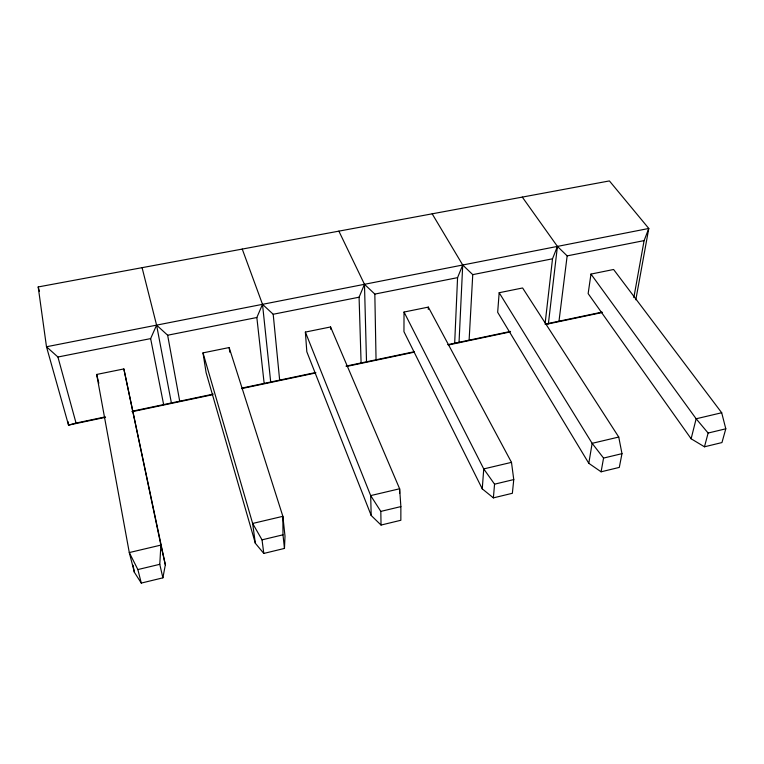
<?xml version="1.0" encoding="UTF-8"?>
<svg xmlns="http://www.w3.org/2000/svg" width="764" height="764" viewBox="0 0 764 764"><rect width="100%" height="100%" fill="white"/><g stroke="black" fill="none" stroke-linecap="round" stroke-linejoin="round"><path stroke-width="1.15" d="M399.62 493.449L399.629 488.769L330.573 326.963L305.371 332.082L306.822 351.755L371.189 515.48L381.045 525.059L400.852 520.265L400.871 506.599L399.629 488.769L370.683 495.597L371.189 515.48M404.032 312.046L403.955 331.671L482.256 488.855L493.382 497.88L512.367 493.286L513.761 479.572L511.488 462.363L428.327 307.109L404.032 312.046L483.746 468.915L494.556 484.175L493.382 497.88M428.279 309.42L428.327 307.109M284.466 548.428L285.001 536.147L282.871 516.321L229.152 347.553L202.995 352.873L206.089 372.574L255.338 543.252L263.79 553.432L284.466 548.428L282.986 534.819L282.871 516.321L252.645 523.455L255.338 543.252M447.733 344.669L454.675 343.208L457.569 277.647L462.717 265.012L432.176 213.825M459.021 342.73L462.717 265.012L472.754 274.639L469.115 340.161L454.675 343.208M162.894 577.842L159.772 564.319L160.889 545.104L123.854 368.936L96.675 374.456L129.288 552.563L134.359 572.255L141.283 583.075L162.894 577.842L165.339 564.835L123.854 368.936M482.256 488.855L483.746 468.915L511.488 462.363M499.169 292.727L497.67 312.295L588.805 463.309L601.096 471.808L619.308 467.406L621.982 453.663L618.744 437.046L522.605 287.971L499.169 292.727L592.138 443.33L603.56 458.075L601.096 471.808M545.171 322.981L552.515 258.795L557.424 246.409L522.299 197.093M548.371 323.879L557.424 246.409L567.155 255.883L558.99 321.205L545.038 324.146M590.973 274.085L588.146 293.596L691.124 438.775L704.475 446.797L721.961 442.566L725.8 428.805L721.693 412.751L613.597 269.491L590.973 274.085L696.147 418.777L708.123 433.045L704.475 446.797M588.805 463.309L592.138 443.33L618.744 437.046M633.834 297.588L644.1 240.603L648.789 228.465L609.414 180.925L38.2 286.949L46.489 346.76L68.531 425.118L105.547 417.306M635.81 299.803L648.789 228.465L46.489 346.76L57.921 357.017L76.047 423.055L105.241 416.905M691.124 438.775L696.147 418.777L721.693 412.751M345.977 366.128L361.095 362.938L359.08 297.206L364.476 284.303L338.882 231.139M242.169 388.026L264.153 383.385L256.847 317.509L262.51 304.33L242.245 249.074M213.251 394.119L163.639 404.586L150.642 338.605L156.591 325.13L142.085 267.667M76.047 423.055L68.531 425.118L68.015 421.623M264.153 383.385L315.723 372.507M361.095 362.938L414.203 351.736M165.339 564.835L160.889 545.104L129.288 552.563L137.864 569.562L159.772 564.319M202.995 352.873L252.645 523.455L262.033 539.842L282.986 534.819M305.371 332.082L370.683 495.597L380.816 511.402L400.871 506.599M494.556 484.175L513.761 479.572M603.56 458.075L621.982 453.663M708.123 433.045L725.8 428.805M132.105 411.233L163.639 404.586M469.115 340.161L510.524 331.423M558.99 321.205L602.089 312.113M132.153 411.7L212.354 394.778M241.548 388.618L315.752 372.956M346.913 366.386L413.926 352.242M448.611 344.927L510.075 331.958M546.05 324.366L602.061 312.552M57.921 357.017L150.642 338.605M171.48 403.402L156.591 325.13L167.641 335.224L256.847 317.509M270.743 382.458L262.51 304.33L273.197 314.262L359.08 297.206M366.529 362.241L364.476 284.303L374.828 294.083L457.569 277.647M472.754 274.639L552.515 258.795M567.155 255.883L644.1 240.603M38.2 286.949L39.384 291.246M137.864 569.562L141.283 583.075M96.675 374.456L98.843 383.222M133.07 565.226L134.359 572.255M167.641 335.224L179.712 401.195M229.152 347.553L229.783 352.194M262.033 539.842L263.79 553.432M273.197 314.262L279.653 380.119M330.573 326.963L330.697 329.274M374.828 294.083L376.05 359.787M380.816 511.402L381.045 525.059"/></g></svg>
